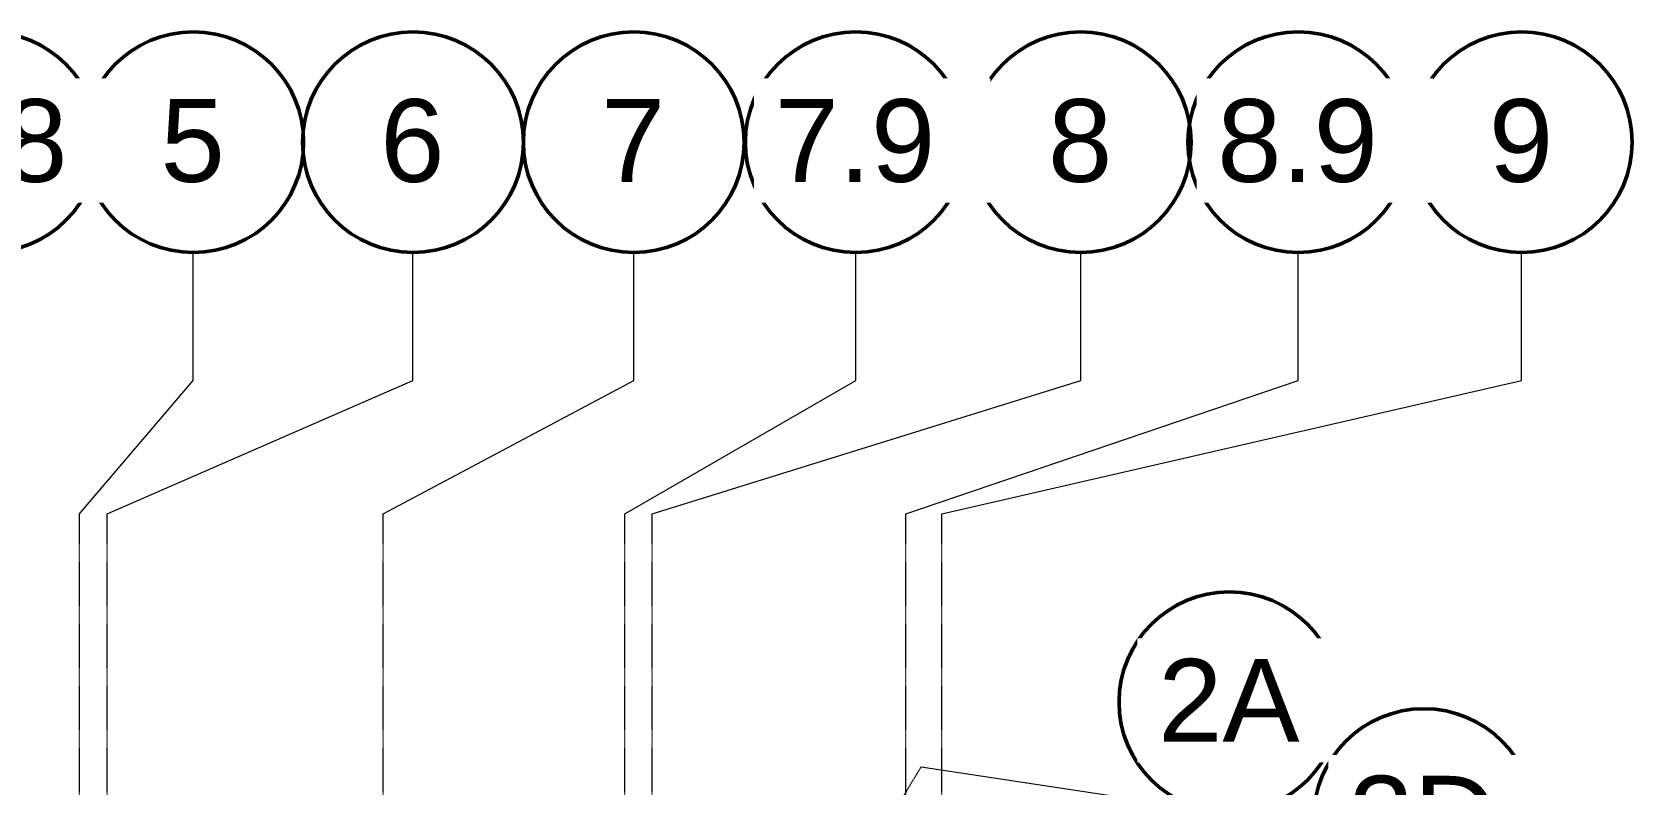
# Model space of a CAD drawing. Header units: inches. Extents: x 3268 to 7018, y 976 to 6708.
# Drawn here: x 5233 to 6625, y 6054 to 6708 of the extents above; entities that cross this region are included whole.
import ezdxf

# ---------------------------------------------------------------- set-up
doc = ezdxf.new("R2010")
doc.units = ezdxf.units.IN
doc.header["$MEASUREMENT"] = 0
doc.linetypes.add('Grid Line 1_2_', pattern=[0.875, 0.5, -0.125, 0.125, -0.125])
doc.layers.add('S-GRID', color=1, linetype='Continuous', lineweight=9)
doc.layers.add('S-GRID-IDEN', color=1, linetype='Continuous', lineweight=50)
doc.styles.add('Arial_2', font='arial.ttf', dxfattribs={"height": 72})

# ---------------------------------------------------------------- blocks, each defined once
blk = doc.blocks.new('Grid - Grid Head - Circle-198325-Overall Retail Plan Opt 2')
at = {"layer": 'S-GRID-IDEN'}
blk.add_circle((0, 0), 0.25, dxfattribs=at)

msp = doc.modelspace()

# ---------------------------------------------------------------- linework, layer by layer
at = {"layer": 'S-GRID'}
for p, q in [((5373.4, 6405.1), (5373.4, 6516.4)), ((5564.5, 6405.1), (5564.5, 6516.4)), ((5756.5, 6405.1), (5756.5, 6516.4)), ((5949.6, 6405.1), (5949.6, 6516.4)), ((6145.3, 6405.1), (6145.3, 6516.4)), ((6334.5, 6405.1), (6334.5, 6516.4)), ((6528.8, 6405.1), (6528.8, 6516.4)), ((5274.5, 6288.9), (5373.4, 6405.1)), ((5298.5, 6288.9), (5564.5, 6405.1)), ((5538.5, 6288.9), (5756.5, 6405.1)), ((5748.8, 6288.9), (5949.6, 6405.1)), ((5772.5, 6288.9), (6145.3, 6405.1)), ((5993.3, 6288.9), (6334.5, 6405.1)), ((6024.5, 6288.9), (6528.8, 6405.1))]:
    msp.add_line(p, q, dxfattribs=at)
at = {"layer": 'S-GRID', "linetype": 'Grid Line 1_2_'}
for p, q in [((5274.5, 3355.5), (5274.5, 6288.9)), ((5298.5, 3355.5), (5298.5, 6288.9)), ((5538.5, 3355.5), (5538.5, 6288.9)), ((5748.8, 3355.5), (5748.8, 6288.9)), ((5772.5, 3355.5), (5772.5, 6288.9)), ((5993.3, 3355.5), (5993.3, 6288.9)), ((6024.5, 3355.5), (6024.5, 6288.9)), ((6006.4, 6068.8), (4480.1, 3528.6))]:
    msp.add_line(p, q, dxfattribs=at)

# ---------------------------------------------------------------- block references
at = {"layer": 'S-GRID-IDEN', "xscale": 383.9999999999998, "yscale": 383.9999999999998, "zscale": 383.9999999999998}
for p in [(5194.7, 6612.4), (5373.4, 6612.4), (5564.5, 6612.4), (5756.5, 6612.4), (5949.6, 6612.4), (6145.3, 6612.4), (6334.5, 6612.4), (6528.8, 6612.4)]:
    msp.add_blockref('Grid - Grid Head - Circle-198325-Overall Retail Plan Opt 2', p, dxfattribs=at)
at = {"layer": 'S-GRID-IDEN', "xscale": 383.9999999999998, "yscale": 383.9999999999998, "zscale": 383.9999999999998, "rotation": 149.0000000000004}
msp.add_blockref('Grid - Grid Head - Circle-198325-Overall Retail Plan Opt 2', (6274.6, 6125.1), dxfattribs=at)

# ---------------------------------------------------------------- next in the draw order: texts
at = {"layer": 'S-GRID-IDEN', "lineweight": 9, "char_height": 72, "attachment_point": 1, "style": 'Arial_2', "bg_fill": 3, "box_fill_scale": 1.25, "bg_fill_color": 256, "bg_fill_true_color": 13158600, "bg_fill_transparency": 0}
for s, insert, width in [('4.8', (5124.2, 6649.9), 169.68), ('5', (5344.9, 6649.9), 67.872), ('6', (5536, 6649.9), 67.872), ('7', (5728, 6649.9), 67.872), ('7.9', (5879, 6649.9), 169.68), ('8', (6116.8, 6649.9), 67.872), ('8.9', (6264, 6649.9), 169.68), ('9', (6500.3, 6649.9), 67.872), ('2A', (6212.6, 6162.7), 149.076)]:
    msp.add_mtext(s, dxfattribs=dict(at, insert=insert, width=width))

# ---------------------------------------------------------------- next in the draw order: linework, layer by layer
at = {"layer": 'S-GRID'}
msp.add_line((6006.4, 6068.8), (6221.2, 6036.2), dxfattribs=at)

# ---------------------------------------------------------------- next in the draw order: block references
at = {"layer": 'S-GRID-IDEN', "xscale": 383.9999999999998, "yscale": 383.9999999999998, "zscale": 383.9999999999998, "rotation": 149.0000000000004}
msp.add_blockref('Grid - Grid Head - Circle-198325-Overall Retail Plan Opt 2', (6443.8, 6023.4), dxfattribs=at)

# ---------------------------------------------------------------- next in the draw order: texts
at = {"layer": 'S-GRID-IDEN', "lineweight": 9, "insert": (6378.8, 6061), "char_height": 72, "width": 156.348, "attachment_point": 1, "style": 'Arial_2', "bg_fill": 3, "box_fill_scale": 1.25, "bg_fill_color": 256, "bg_fill_true_color": 13158600, "bg_fill_transparency": 0}
msp.add_mtext('3D', dxfattribs=at)

doc.saveas('drawing.dxf')
